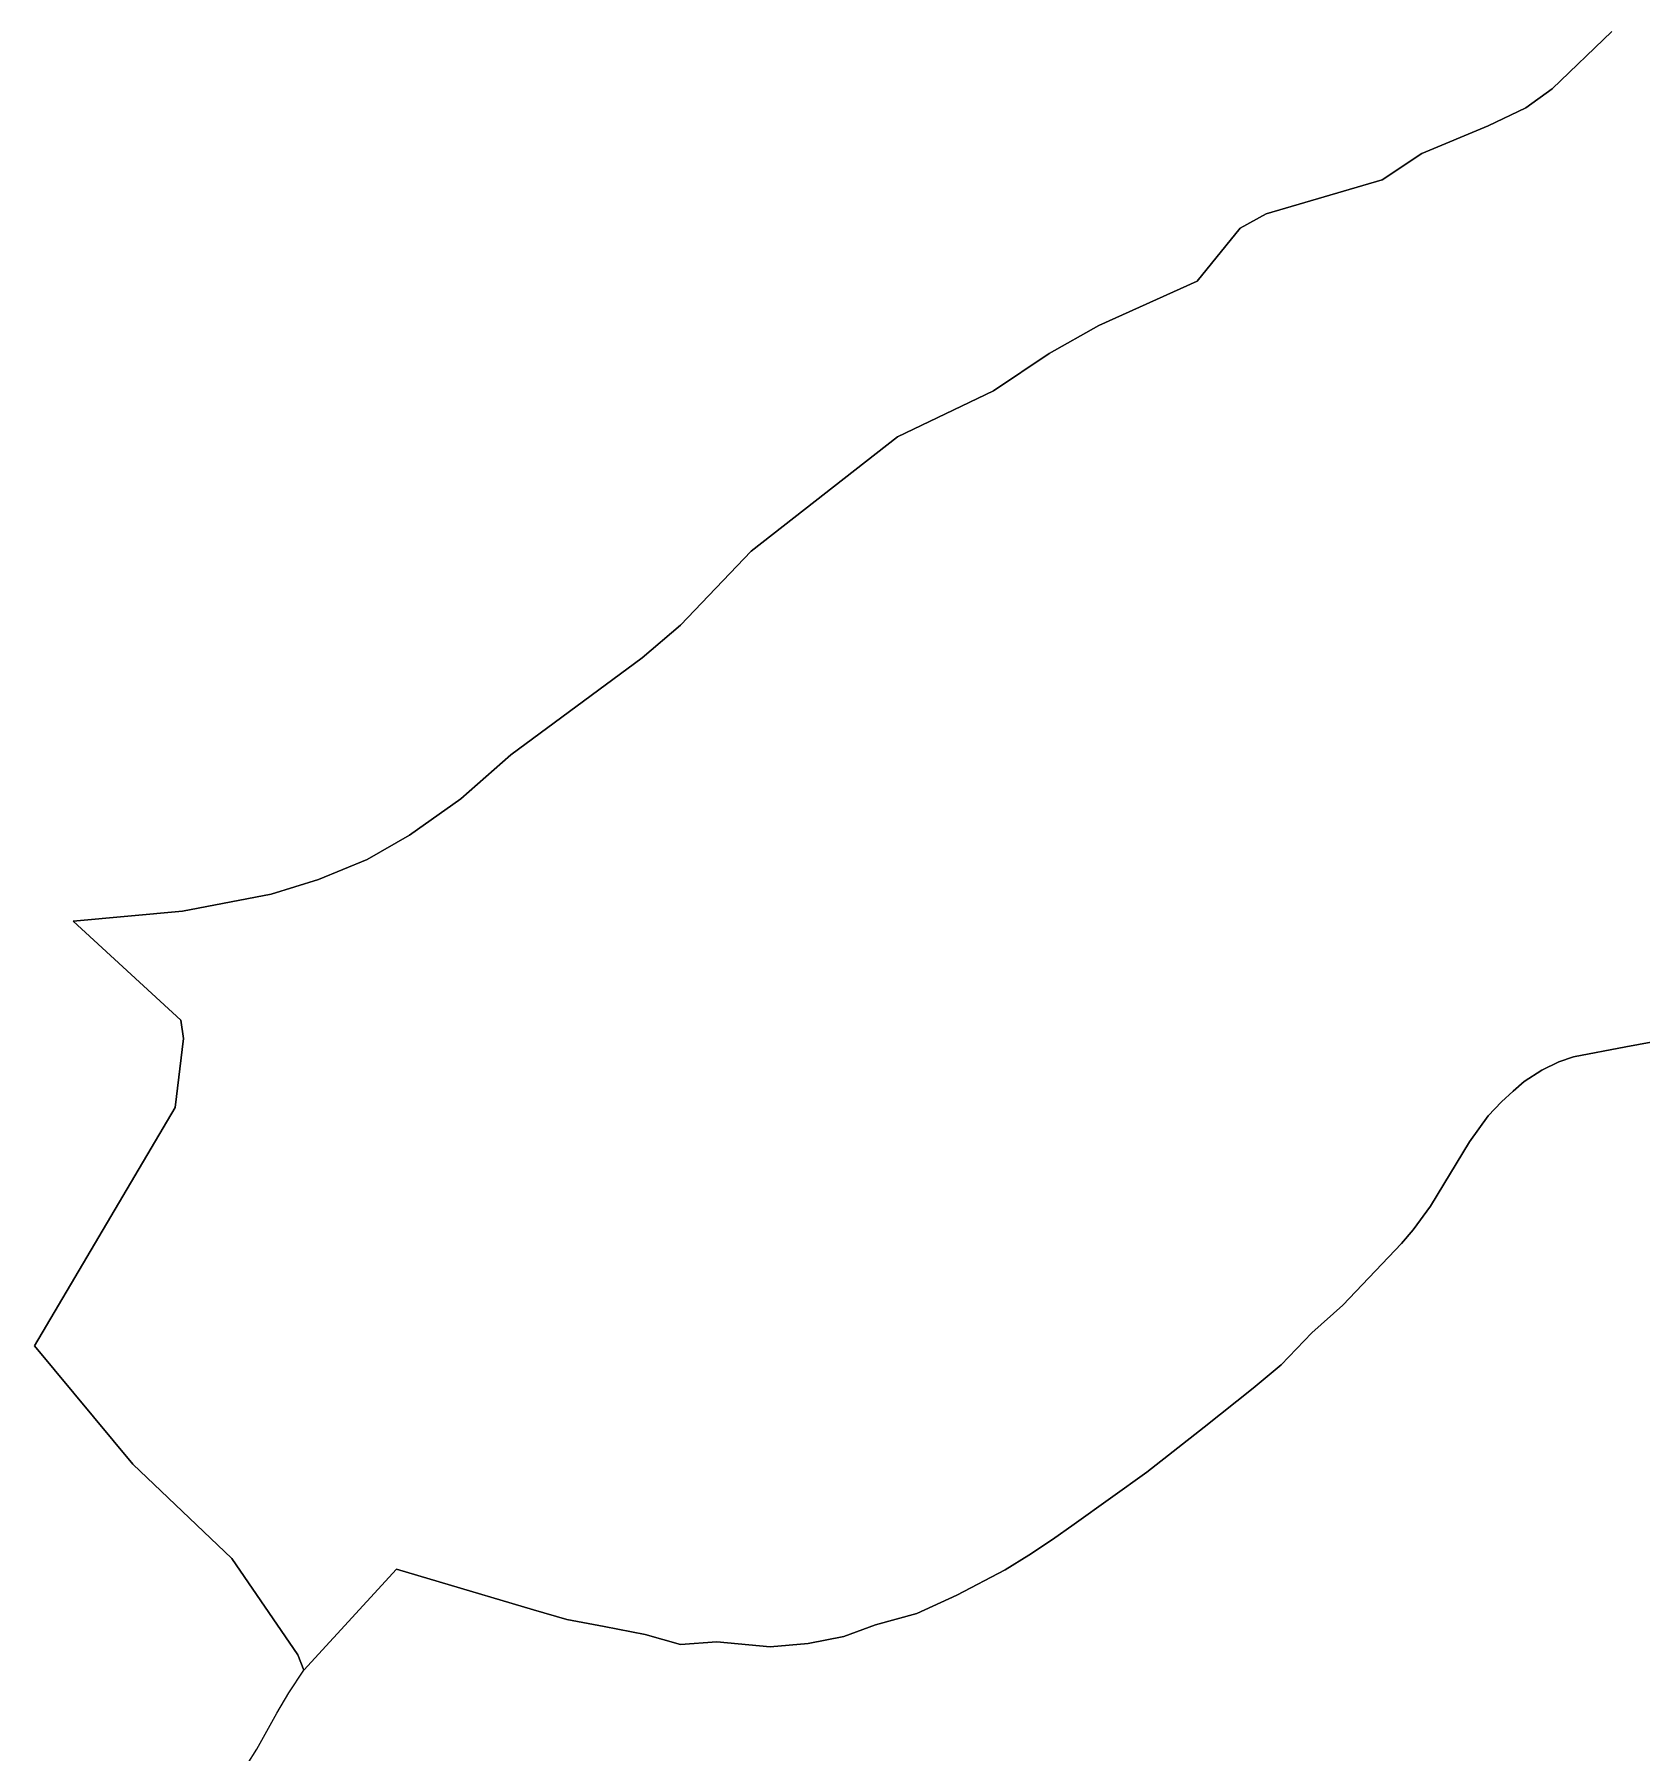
# Model space of a CAD drawing. Extents: x 1197813 to 1207132, y 6150159 to 6157836.
# Drawn here: x 1202486 to 1203592, y 6154851 to 6156034 of the extents above; entities that cross this region are included whole.
import ezdxf

# ---------------------------------------------------------------- set-up
doc = ezdxf.new("R2010")
doc.units = 0
doc.linetypes.add('CONTINU', pattern=[0])
for name, color, linetype in [('1LIEUDIT', 7, 'CONTINU'), ('1PARCELLE', 7, 'CONTINU'), ('1SECTION', 7, 'CONTINU'), ('1SUBDSECT', 7, 'CONTINU')]:
    doc.layers.add(name, color=color, linetype=linetype)

msp = doc.modelspace()

# ---------------------------------------------------------------- linework, layer by layer
at = {"layer": '1LIEUDIT'}
msp.add_lwpolyline([(1203616.34, 6155343.32), (1203581.52, 6155336.92), (1203545.46, 6155330.05), (1203535.33, 6155326.7), (1203523.66, 6155320.94), (1203511.6, 6155313.11), (1203503.95, 6155306.38), (1203496.07, 6155299.07), (1203486.87, 6155289.39), (1203473.86, 6155271.53), (1203447.19, 6155227.26), (1203435.13, 6155211.05), (1203427.17, 6155201.64), (1203386.67, 6155159.06), (1203365.51, 6155140.08), (1203344.28, 6155117.98), (1203325.13, 6155102.02), (1203291.46, 6155075.17), (1203251.82, 6155044.21), (1203201.9, 6155008.27), (1203186.99, 6154997.77), (1203170.66, 6154987.07), (1203154.29, 6154976.85), (1203121.14, 6154959.42), (1203093.62, 6154946.96), (1203065.18, 6154939), (1203043.28, 6154930.99), (1203018.86, 6154926.12), (1202992.74, 6154923.98), (1202955.87, 6154927.36), (1202930.91, 6154925.56), (1202906.73, 6154932.43), (1202878.35, 6154937.82), (1202852.73, 6154942.67), (1202829.82, 6154949.46), (1202764.84, 6154968.68), (1202735.51, 6154977.36), (1202671.79, 6154907.79), (1202671.79, 6154907.79), (1202667.69, 6154918.4), (1202622.1, 6154984.81), (1202554.06, 6155049.74), (1202486.29, 6155131.1), (1202583.13, 6155295.29), (1202588.9, 6155342.75), (1202587.01, 6155355.35), (1202512.93, 6155423.36), (1202588.26, 6155430.26), (1202649.24, 6155442.07), (1202681.76, 6155452.07), (1202715.3, 6155465.91), (1202744.5, 6155482.77), (1202779.8, 6155507.66), (1202814.3, 6155537.94), (1202904.53, 6155604.77), (1202930.85, 6155627.18), (1202979.55, 6155678.12), (1203080.35, 6155756.79), (1203146.41, 6155788.46), (1203184.69, 6155814.29), (1203218.78, 6155833.62), (1203286.64, 6155864.09), (1203316.19, 6155900.42), (1203334.04, 6155910.49), (1203413.78, 6155933.82), (1203441.16, 6155951.89), (1203486.85, 6155970.88), (1203512.68, 6155983.36), (1203530.95, 6155996.54), (1203571.92, 6156035.99)], dxfattribs=at)
at = {"layer": '1PARCELLE'}
msp.add_lwpolyline([(1203616.34, 6155343.32), (1203581.52, 6155336.92), (1203545.46, 6155330.05), (1203535.33, 6155326.7), (1203523.66, 6155320.94), (1203511.6, 6155313.11), (1203503.95, 6155306.38), (1203496.07, 6155299.07), (1203486.87, 6155289.39), (1203473.86, 6155271.53), (1203447.19, 6155227.26), (1203435.13, 6155211.05), (1203427.17, 6155201.64), (1203386.67, 6155159.06), (1203365.51, 6155140.08), (1203344.28, 6155117.98), (1203325.13, 6155102.02), (1203291.46, 6155075.17), (1203251.82, 6155044.21), (1203201.9, 6155008.27), (1203186.99, 6154997.77), (1203170.66, 6154987.07), (1203154.29, 6154976.85), (1203121.14, 6154959.42), (1203093.62, 6154946.96), (1203065.18, 6154939), (1203043.28, 6154930.99), (1203018.86, 6154926.12), (1202992.74, 6154923.98), (1202955.87, 6154927.36), (1202930.91, 6154925.56), (1202906.73, 6154932.43), (1202878.35, 6154937.82), (1202852.73, 6154942.67), (1202829.82, 6154949.46), (1202764.84, 6154968.68), (1202735.51, 6154977.36), (1202735.51, 6154977.36), (1202671.79, 6154907.79), (1202667.69, 6154918.4), (1202622.1, 6154984.81), (1202554.06, 6155049.74), (1202486.29, 6155131.1), (1202583.13, 6155295.29), (1202588.9, 6155342.75), (1202587.01, 6155355.35), (1202512.93, 6155423.36), (1202588.26, 6155430.26), (1202649.24, 6155442.07), (1202681.76, 6155452.07), (1202715.3, 6155465.91), (1202744.5, 6155482.77), (1202779.8, 6155507.66), (1202814.3, 6155537.94), (1202904.53, 6155604.77), (1202930.85, 6155627.18), (1202979.55, 6155678.12), (1203080.35, 6155756.79), (1203146.41, 6155788.46), (1203184.69, 6155814.29), (1203218.78, 6155833.62), (1203286.64, 6155864.09), (1203316.19, 6155900.42), (1203334.04, 6155910.49), (1203413.78, 6155933.82), (1203441.16, 6155951.89), (1203486.85, 6155970.88), (1203512.68, 6155983.36), (1203530.95, 6155996.54), (1203571.92, 6156035.99)], dxfattribs=at)
at = {"layer": '1SECTION'}
msp.add_lwpolyline([(1202632.63, 6154842.89), (1202639.36, 6154853.58), (1202653.09, 6154878.36), (1202661.42, 6154892.26), (1202661.42, 6154892.26), (1202671.79, 6154907.79), (1202667.69, 6154918.4), (1202622.1, 6154984.81), (1202554.06, 6155049.74), (1202486.29, 6155131.1), (1202583.13, 6155295.29), (1202588.9, 6155342.75), (1202587.01, 6155355.35), (1202512.93, 6155423.36), (1202588.26, 6155430.26), (1202649.24, 6155442.07), (1202681.76, 6155452.07), (1202715.3, 6155465.91), (1202744.5, 6155482.77), (1202779.8, 6155507.66), (1202814.3, 6155537.94), (1202904.53, 6155604.77), (1202930.85, 6155627.18), (1202979.55, 6155678.12), (1203080.35, 6155756.79), (1203146.41, 6155788.46), (1203184.69, 6155814.29), (1203218.78, 6155833.62), (1203286.64, 6155864.09), (1203316.19, 6155900.42), (1203334.04, 6155910.49), (1203413.78, 6155933.82), (1203441.16, 6155951.89), (1203486.85, 6155970.88), (1203512.68, 6155983.36), (1203530.95, 6155996.54), (1203571.92, 6156035.99)], dxfattribs=at)
at = {"layer": '1SUBDSECT'}
msp.add_lwpolyline([(1203571.92, 6156035.99), (1203530.95, 6155996.54), (1203512.68, 6155983.36), (1203486.85, 6155970.88), (1203441.16, 6155951.89), (1203413.78, 6155933.82), (1203334.04, 6155910.49), (1203316.19, 6155900.42), (1203286.64, 6155864.09), (1203218.78, 6155833.62), (1203184.69, 6155814.29), (1203146.41, 6155788.46), (1203080.35, 6155756.79), (1202979.55, 6155678.12), (1202930.85, 6155627.18), (1202904.53, 6155604.77), (1202814.3, 6155537.94), (1202779.8, 6155507.66), (1202744.5, 6155482.77), (1202715.3, 6155465.91), (1202681.76, 6155452.07), (1202649.24, 6155442.07), (1202588.26, 6155430.26), (1202512.93, 6155423.36), (1202587.01, 6155355.35), (1202588.9, 6155342.75), (1202583.13, 6155295.29), (1202486.29, 6155131.1), (1202554.06, 6155049.74), (1202622.1, 6154984.81), (1202667.69, 6154918.4), (1202671.79, 6154907.79), (1202671.79, 6154907.79), (1202735.51, 6154977.36), (1202764.84, 6154968.68), (1202829.82, 6154949.46), (1202852.73, 6154942.67), (1202878.35, 6154937.82), (1202906.73, 6154932.43), (1202930.91, 6154925.56), (1202955.87, 6154927.36), (1202992.74, 6154923.98), (1203018.86, 6154926.12), (1203043.28, 6154930.99), (1203065.18, 6154939), (1203093.62, 6154946.96), (1203121.14, 6154959.42), (1203154.29, 6154976.85), (1203170.66, 6154987.07), (1203186.99, 6154997.77), (1203201.9, 6155008.27), (1203251.82, 6155044.21), (1203291.46, 6155075.17), (1203325.13, 6155102.02), (1203344.28, 6155117.98), (1203365.51, 6155140.08), (1203386.67, 6155159.06), (1203427.17, 6155201.64), (1203435.13, 6155211.05), (1203447.19, 6155227.26), (1203473.86, 6155271.53), (1203486.87, 6155289.39), (1203496.07, 6155299.07), (1203503.95, 6155306.38), (1203511.6, 6155313.11), (1203523.66, 6155320.94), (1203535.33, 6155326.7), (1203545.46, 6155330.05), (1203581.52, 6155336.92), (1203616.34, 6155343.32)], dxfattribs=at)

doc.saveas('drawing.dxf')
